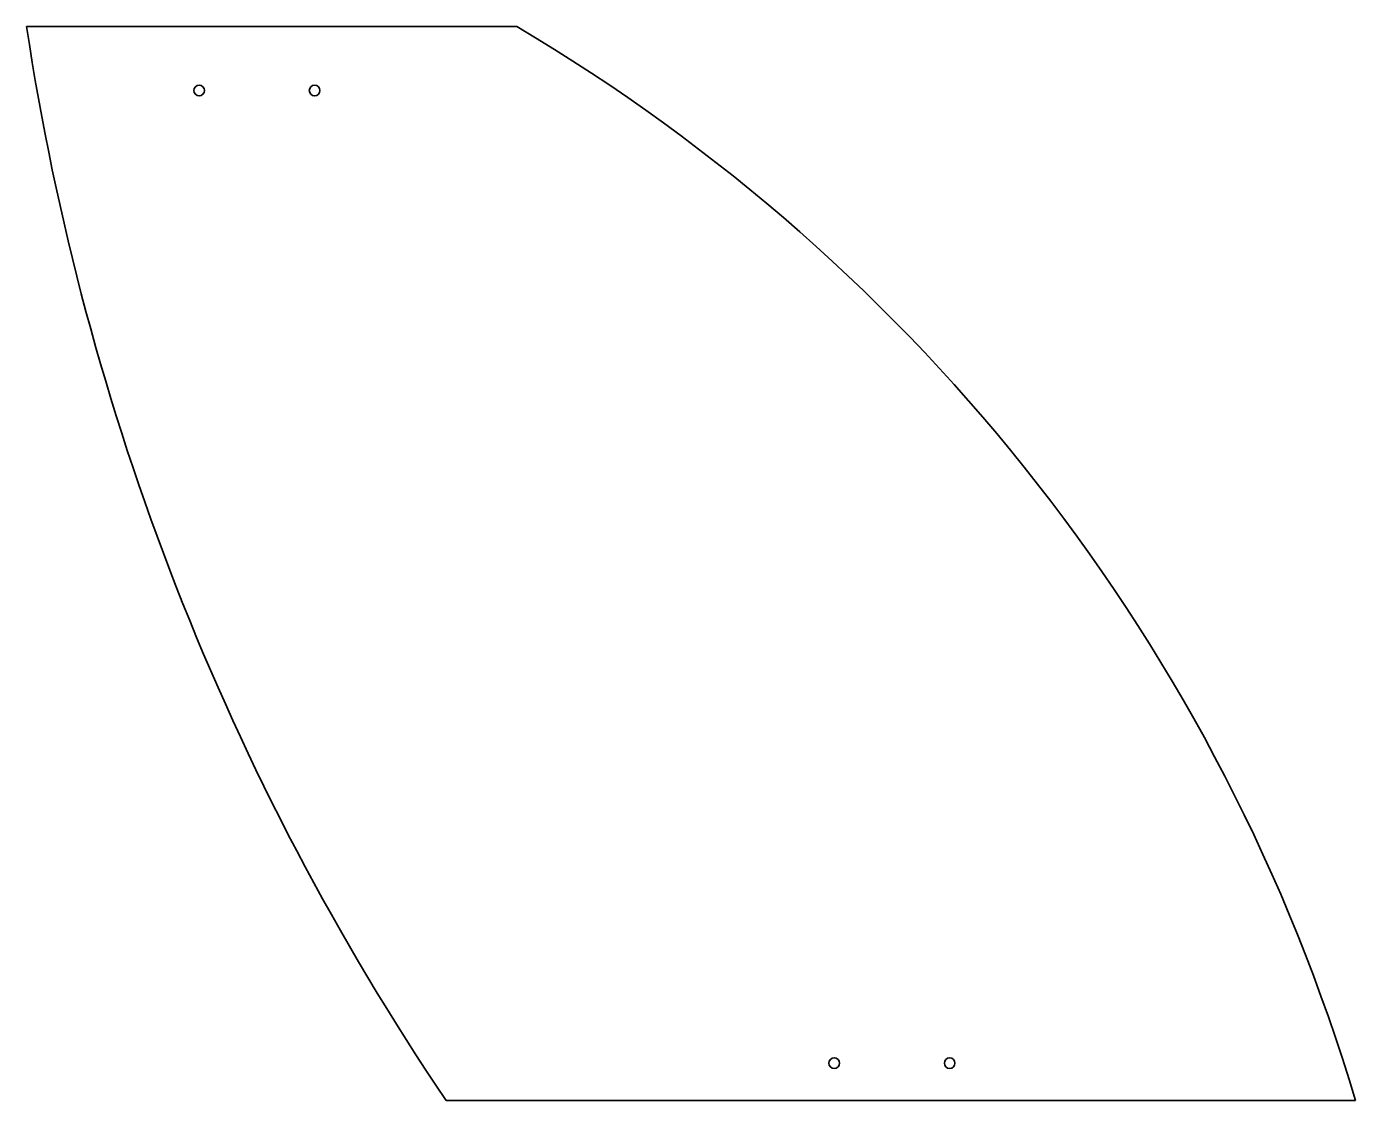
# Model space of a CAD drawing. Header units: inches. Extents: x 0 to 748, y 0 to 605.
import ezdxf

# ---------------------------------------------------------------- set-up
doc = ezdxf.new("R2010")
doc.units = ezdxf.units.IN
doc.header["$MEASUREMENT"] = 0
doc.layers.add('SIMUMAK Visible (ISO)', color=7, linetype='Continuous', lineweight=35)

# ---------------------------------------------------------------- blocks, each defined once
blk = doc.blocks.new('AMB-03-CMDL02_Sheet_21_AMB-03-CMDL02')
at = {"layer": 'SIMUMAK Visible (ISO)'}
for p, q in [((-348.33, 315.47), (-72.33, 315.47)), ((399.93, -289.18), (-112.07, -289.18))]:
    blk.add_line(p, q, dxfattribs=at)
for centre in [(-251.14, 279.47), (-186.14, 279.47), (106.45, -268.18), (171.45, -268.18)]:
    blk.add_circle(centre, 3, dxfattribs=at)
at = {"layer": 'SIMUMAK Visible (ISO)', "extrusion": (0, 0, -1)}
for centre, radius, start, end in [((-1104.25, 534.55), 1469, 325.89283, 351.42297), ((606.51, -588.5), 1050, 120.58013, 163.43723)]:
    blk.add_arc(centre, radius, start, end, dxfattribs=at)

msp = doc.modelspace()

# ---------------------------------------------------------------- block references
msp.add_blockref('AMB-03-CMDL02_Sheet_21_AMB-03-CMDL02', (348.33, 289.18))

doc.saveas('drawing.dxf')
